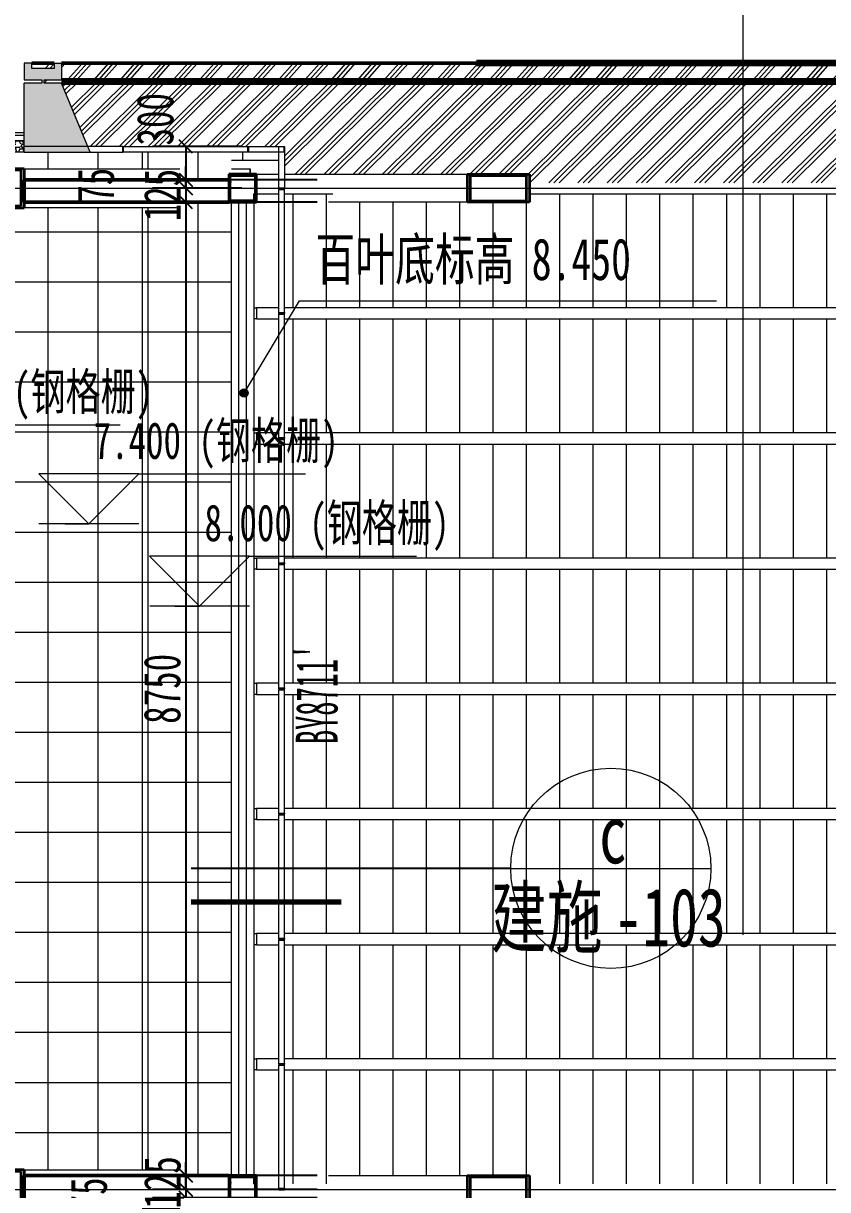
# Model space of a CAD drawing. Header units: millimetres. Extents: x 124696 to 347024, y 412631 to 564609.
# Drawn here: x 192699 to 199933, y 510350 to 520834 of the extents above; entities that cross this region are included whole.
import ezdxf

# ---------------------------------------------------------------- set-up
doc = ezdxf.new("R2010")
doc.units = ezdxf.units.MM
doc.header["$LTSCALE"] = 1500
doc.header["$MEASUREMENT"] = 0
for name, pattern in [('二层平面图$0$Aligning Line', [6.35, 3.175, -3.175]), ('二层平面图$0$划线 1mm', [2, 1, -1]), ('二层平面图$0$虚线_3_3 mm', [6, 3, -3]), ('二层平面图$0$轴网线_12_3_3_3 mm', [21, 12, -3, 3, -3])]:
    doc.linetypes.add(name, pattern=pattern)
doc.layers.add('0-建筑底图', color=7, linetype='Continuous')
for name, color, linetype, lineweight in [('二层平面图$0$0-1', 7, 'Continuous', 5), ('二层平面图$0$A-ANNO-IDEN-LEVL', 3, 'Continuous', 15), ('二层平面图$0$A-LINE', 7, 'Continuous', 9), ('二层平面图$0$A-LINE-4', 7, '二层平面图$0$Aligning Line', 100), ('二层平面图$0$A-NORM-MODEL-1', 9, 'Continuous', 9), ('二层平面图$0$A-ROOF', 241, 'Continuous', 9), ('二层平面图$0$A-ROOF-2', 254, 'Continuous', 5), ('二层平面图$0$A-ROOF-3', 50, 'Continuous', 50), ('二层平面图$0$A-ROOF-GRID-1', 9, 'Continuous', 9), ('二层平面图$0$A-WALL-1', 10, 'Continuous', 50), ('二层平面图$0$A-WALL-2', 170, 'Continuous', 20), ('二层平面图$0$A-WALL-CURT-PANEL-2', 7, 'Continuous', 9), ('二层平面图$0$A-WALL-CURT-PANEL-3', 140, 'Continuous', 9), ('二层平面图$0$A-WALL-CURT-STILE-2', 7, 'Continuous', 9), ('二层平面图$0$A-WALL-CURT-STILE-3', 7, 'Continuous', 9), ('二层平面图$0$A-WINDOW', 51, 'Continuous', 9), ('二层平面图$0$A-WINDOW-2', 51, '二层平面图$0$划线 1mm', 9), ('二层平面图$0$A-WINDOW-IDEN', 53, 'Continuous', 15), ('二层平面图$0$ANNO-DIMS', 3, 'Continuous', 15), ('二层平面图$0$ANNO-DOTE-1', 10, '二层平面图$0$轴网线_12_3_3_3 mm', 15), ('二层平面图$0$ANNO-TEXT', 7, 'Continuous', 15), ('二层平面图$0$FLOR-PATT', 99, 'Continuous', 9), ('二层平面图$0$S-BEAM', 4, 'Continuous', 9), ('二层平面图$0$S-BEAM-1', 7, 'Continuous', 9), ('二层平面图$0$S-BEAM-2', 130, 'Continuous', 35), ('二层平面图$0$S-COLU', 7, 'Continuous', 9), ('二层平面图$0$S-COLU-2', 130, 'Continuous', 35), ('二层平面图$0$SECT', 6, 'Continuous', 15), ('二层平面图$0$SECT-1', 6, 'Continuous', 70), ('二层平面图$0$SECT-2', 6, '二层平面图$0$虚线_3_3 mm', 25), ('二层平面图$0$WALL-HATCH', 252, 'Continuous', 9)]:
    doc.layers.add(name, color=color, linetype=linetype, lineweight=lineweight)
doc.styles.add('二层平面图$0$仿宋', font='simfang.ttf', dxfattribs={"width": 0.7, "height": 525})
doc.styles.add('二层平面图$0$黑体', font='simhei.ttf', dxfattribs={"width": 0.7, "height": 375})
doc.styles.add('二层平面图$0$黑体_5', font='simhei.ttf', dxfattribs={"width": 0.7, "height": 330})
doc.styles.add('二层平面图$0$黑体_6', font='simhei.ttf', dxfattribs={"width": 0.5, "height": 375})
doc.dimstyles.new('二层平面图$0$直线_2_2mm_黑体_引线_文字在上_2', dxfattribs={"dimscale": 304.8, "dimtxt": 412.811453, "dimasz": 0.393701, "dimexe": 0.984252, "dimexo": 0.0625, "dimgap": 0.147638, "dimtad": 1, "dimdec": 0, "dimzin": 0, "dimdsep": 46, "dimtxsty": '二层平面图$0$黑体_5', "dimblk1": '二层平面图$0$_Oblique', "dimblk2": '二层平面图$0$_Oblique', "dimsah": 1, "dimcen": 0.09, "dimazin": 0, "dimtfac": 1, "dimtdec": 4, "dimtix": 1, "dimtmove": 2, "dimatfit": 3, "dimfxl": 3.937008, "dimfxlon": 1, "dimtvp": 1, "dimtolj": 1, "dimtzin": 0, "dimarcsym": 2})
doc.dimstyles.new('二层平面图$0$直线_2_2mm_黑体_引线_文字在上_3', dxfattribs={"dimscale": 304.8, "dimtxt": 412.811453, "dimasz": 0.393701, "dimexe": 0.984252, "dimexo": 0.0625, "dimgap": 0.147638, "dimtad": 1, "dimdec": 0, "dimzin": 0, "dimdsep": 46, "dimtxsty": '二层平面图$0$黑体_5', "dimblk1": '二层平面图$0$_Oblique', "dimblk2": '二层平面图$0$_Oblique', "dimsah": 1, "dimcen": 0.09, "dimazin": 0, "dimtfac": 1, "dimtdec": 4, "dimtix": 1, "dimtmove": 0, "dimatfit": 3, "dimfxl": 3.937008, "dimfxlon": 1, "dimtvp": 1, "dimtolj": 1, "dimtzin": 0, "dimarcsym": 2})
pattern_1 = [(0, (0, 0), (0, 449.705), []), (90, (0, 0), (-449.705, 3e-14), [])]

# ---------------------------------------------------------------- blocks, each defined once
blk = doc.blocks.new('二层平面图$0$屋顶檐口1 - 屋顶檐口1-2761451-104-2F')
at = {"layer": '二层平面图$0$A-ROOF'}
blk.add_hatch(color=256, dxfattribs=at).paths.add_polyline_path([(47536, 63325), (48128, 63325), (47871, 63945), (47715, 63945), (47715, 63975), (47871, 63975), (47871, 64125), (47804, 64125), (47804, 64075), (47603, 64075), (47603, 64125), (47536, 64125), (47536, 63975), (47693, 63975), (47693, 63945), (47536, 63945), (47536, 63716)])
at = {"layer": '二层平面图$0$A-ROOF-GRID-1'}
h = blk.add_hatch(dxfattribs=at)
h.set_pattern_fill('FP_15', color=256, style=0, pattern_type=2)
h.set_pattern_definition([(48.19, (10640.62, 0), (-118.58652, 132.5819), []), (48.19, (10682.55, 0), (-0.0019, 265.165), []), (48.19, (10598.7, 0), (-0.0019, 265.165), [])])
h.paths.add_polyline_path([(47603, 64075), (47804, 64075), (47804, 64125), (47603, 64125)])
h = blk.add_hatch(dxfattribs=at)
h.set_pattern_fill('FP_21', color=256, style=0, pattern_type=2)
h.set_pattern_definition([(48.19, (10694.29, 0), (-118.58652, 132.5819), []), (48.19, (10736.21, 0), (-0.00192, 265.165), []), (48.19, (10652.36, 0), (-0.00192, 265.165), [])])
h.paths.add_polyline_path([(47871, 63975), (58501, 63975), (58501, 64125), (47871, 64125)])
h = blk.add_hatch(dxfattribs=at)
h.set_pattern_fill('FP_20', color=256, style=0, pattern_type=2)
h.set_pattern_definition([(48.19, (10662.98, 0), (-118.58652, 132.5819), []), (48.19, (10704.9, 0), (-0.00192, 265.165), []), (48.19, (10621.06, 0), (-0.00192, 265.165), [])])
h.paths.add_polyline_path([(58284, 63945), (58501, 63945), (58501, 63975), (47715, 63975), (47715, 63945), (56904, 63945)])
h = blk.add_hatch(dxfattribs=at)
h.set_pattern_fill('FP_19', color=256, style=0, pattern_type=2)
h.set_pattern_definition([(44.742, (15459.87, 6401.73), (-119.07513, 141.64927), []), (44.742, (15501.97, 6397.55), (0.0011, 259.6579), []), (44.742, (15417.77, 6405.9), (0.0011, 259.6579), [])])
h.paths.add_polyline_path([(52762, 63050), (58501, 63050), (58501, 63945), (47871, 63945), (48107, 63375), (49875, 63375), (49875, 63125), (52080, 63125), (52080, 63050)])
h.paths.add_polyline_path([(49881, 63050), (49875, 63080), (49875, 63050)])
at = {"layer": '二层平面图$0$A-ROOF-2'}
for p, q in [((47603, 64125), (47536, 64125)), ((47536, 64125), (47536, 63975)), ((47603, 64075), (47603, 64125)), ((47804, 64075), (47603, 64075)), ((47804, 64125), (47804, 64075)), ((47804, 64125), (47871, 64125)), ((47871, 64125), (47871, 63975)), ((47536, 63975), (47693, 63975)), ((47693, 63975), (47693, 63945)), ((47715, 63945), (47715, 63975)), ((47715, 63975), (47871, 63975)), ((47693, 63945), (47536, 63945)), ((47536, 63325), (47536, 63945)), ((47871, 63945), (47715, 63945)), ((48128, 63325), (47871, 63945)), ((47536, 63325), (48128, 63325))]:
    blk.add_line(p, q, dxfattribs=at)
at = {"layer": '二层平面图$0$A-ROOF-3'}
for p, q in [((47804, 64125), (47603, 64125)), ((47871, 64125), (50871, 64125)), ((50871, 64125), (58501, 64125)), ((58501, 63975), (47871, 63975)), ((58501, 63945), (47871, 63945))]:
    blk.add_line(p, q, dxfattribs=at)
blk = doc.blocks.new('二层平面图$0$SHS-Roof-center_rvt-1-104-2F')
at = {"layer": '二层平面图$0$A-NORM-MODEL-1'}
for p, q in [((49600, 62887), (49600, 62950)), ((49613, 62950), (49600, 62950)), ((49625, 62950), (49825, 62950)), ((49875, 62950), (50311, 62950)), ((49950, 62950), (49950, 61925)), ((50250, 62950), (50250, 61925)), ((52080, 62950), (58501, 62950)), ((52350, 62950), (52350, 61925)), ((52650, 62950), (52650, 61925)), ((52950, 62950), (52950, 61925)), ((53250, 62950), (53250, 61925)), ((53550, 62950), (53550, 61925)), ((53850, 62950), (53850, 61925)), ((54150, 62950), (54150, 61925)), ((54450, 62950), (54450, 61925)), ((54750, 62950), (54750, 61925)), ((50550, 62875), (50550, 61925)), ((50850, 62875), (50850, 61925)), ((51150, 62875), (51150, 61925)), ((51450, 62875), (51450, 61925)), ((51750, 62875), (51750, 61925)), ((52050, 62875), (52050, 61925)), ((49600, 61925), (49625, 61925)), ((49625, 61925), (49625, 61825)), ((49825, 61925), (49625, 61925)), ((58501, 61925), (49875, 61925)), ((49625, 61825), (49600, 61825)), ((49625, 61825), (49825, 61825)), ((49875, 61825), (58501, 61825)), ((49950, 61825), (49950, 60800)), ((50250, 61825), (50250, 60800)), ((50550, 61825), (50550, 60800)), ((50850, 61825), (50850, 60800)), ((51150, 61825), (51150, 60800)), ((51450, 61825), (51450, 60800)), ((51750, 61825), (51750, 60800)), ((52050, 61825), (52050, 60800)), ((52350, 61825), (52350, 60800)), ((52650, 61825), (52650, 60800)), ((52950, 61825), (52950, 60800)), ((53250, 61825), (53250, 60800)), ((53550, 61825), (53550, 60800)), ((53850, 61825), (53850, 60800)), ((54150, 61825), (54150, 60800)), ((54450, 61825), (54450, 60800)), ((54750, 61825), (54750, 60800)), ((49600, 60800), (49625, 60800)), ((49625, 60800), (49625, 60700)), ((49825, 60800), (49625, 60800)), ((58501, 60800), (49875, 60800)), ((49625, 60700), (49600, 60700)), ((49625, 60700), (49825, 60700)), ((49875, 60700), (58501, 60700)), ((49950, 60700), (49950, 59675)), ((50250, 60700), (50250, 59675)), ((50550, 60700), (50550, 59675)), ((50850, 60700), (50850, 59675)), ((51150, 60700), (51150, 59675)), ((51450, 60700), (51450, 59675)), ((51750, 60700), (51750, 59675)), ((52050, 60700), (52050, 59675)), ((52350, 60700), (52350, 59675)), ((52650, 60700), (52650, 59675)), ((52950, 60700), (52950, 59675)), ((53250, 60700), (53250, 59675)), ((53550, 60700), (53550, 59675)), ((53850, 60700), (53850, 59675)), ((54150, 60700), (54150, 59675)), ((54450, 60700), (54450, 59675)), ((54750, 60700), (54750, 59675)), ((49600, 59675), (49625, 59675)), ((49625, 59675), (49625, 59575)), ((49825, 59675), (49625, 59675)), ((58501, 59675), (49875, 59675)), ((49625, 59575), (49600, 59575)), ((49625, 59575), (49825, 59575)), ((49875, 59575), (58501, 59575)), ((49950, 59575), (49950, 58550)), ((50250, 59575), (50250, 58550)), ((50550, 59575), (50550, 58550)), ((50850, 59575), (50850, 58550)), ((51150, 59575), (51150, 58550)), ((51450, 59575), (51450, 58550)), ((51750, 59575), (51750, 58550)), ((52050, 59575), (52050, 58550)), ((52350, 59575), (52350, 58550)), ((52650, 59575), (52650, 58550)), ((52950, 59575), (52950, 58550)), ((53250, 59575), (53250, 58550)), ((53550, 59575), (53550, 58550)), ((53850, 59575), (53850, 58550)), ((54150, 59575), (54150, 58550)), ((54450, 59575), (54450, 58550)), ((54750, 59575), (54750, 58550)), ((49600, 58550), (49625, 58550)), ((49625, 58550), (49625, 58450)), ((49825, 58550), (49625, 58550)), ((58501, 58550), (49875, 58550)), ((49625, 58450), (49600, 58450)), ((49625, 58450), (49825, 58450)), ((49875, 58450), (58501, 58450)), ((49950, 58450), (49950, 57425)), ((50250, 58450), (50250, 57425)), ((50550, 58450), (50550, 57425)), ((50850, 58450), (50850, 57425)), ((51150, 58450), (51150, 57425)), ((51450, 58450), (51450, 57425)), ((51750, 58450), (51750, 57425)), ((52050, 58450), (52050, 57425)), ((52350, 58450), (52350, 57425)), ((52650, 58450), (52650, 57425)), ((52950, 58450), (52950, 57425)), ((53250, 58450), (53250, 57425)), ((53550, 58450), (53550, 57425)), ((53850, 58450), (53850, 57425)), ((54150, 58450), (54150, 57425)), ((54450, 58450), (54450, 57425)), ((54750, 58450), (54750, 57425)), ((49600, 57425), (49625, 57425)), ((49625, 57425), (49625, 57325)), ((49825, 57425), (49625, 57425)), ((58501, 57425), (49875, 57425)), ((49625, 57325), (49600, 57325)), ((49625, 57325), (49825, 57325)), ((49875, 57325), (58501, 57325)), ((49950, 57325), (49950, 56300)), ((50250, 57325), (50250, 56300)), ((50550, 57325), (50550, 56300)), ((50850, 57325), (50850, 56300)), ((51150, 57325), (51150, 56300)), ((51450, 57325), (51450, 56300)), ((51750, 57325), (51750, 56300)), ((52050, 57325), (52050, 56300)), ((52350, 57325), (52350, 56300)), ((52650, 57325), (52650, 56300)), ((52950, 57325), (52950, 56300)), ((53250, 57325), (53250, 56300)), ((53550, 57325), (53550, 56300)), ((53850, 57325), (53850, 56300)), ((54150, 57325), (54150, 56300)), ((54450, 57325), (54450, 56300)), ((54750, 57325), (54750, 56300)), ((49600, 56300), (49625, 56300)), ((49625, 56200), (49600, 56200)), ((49625, 56300), (49625, 56200)), ((49825, 56300), (49625, 56300)), ((49625, 56200), (49825, 56200)), ((58501, 56300), (49875, 56300)), ((49875, 56200), (58501, 56200)), ((49950, 56200), (49950, 55175)), ((50250, 56200), (50250, 55175)), ((50550, 56200), (50550, 55175)), ((50850, 56200), (50850, 55175)), ((51150, 56200), (51150, 55175)), ((51450, 56200), (51450, 55175)), ((51750, 56200), (51750, 55175)), ((52050, 56200), (52050, 55175)), ((52350, 56200), (52350, 55175)), ((52650, 56200), (52650, 55175)), ((52950, 56200), (52950, 55175)), ((53250, 56200), (53250, 55175)), ((53550, 56200), (53550, 55175)), ((53850, 56200), (53850, 55175)), ((54150, 56200), (54150, 55175)), ((54450, 56200), (54450, 55175)), ((54750, 56200), (54750, 55175)), ((49600, 55175), (49625, 55175)), ((49625, 55175), (49625, 55075)), ((49825, 55175), (49625, 55175)), ((58501, 55175), (49875, 55175)), ((49625, 55075), (49600, 55075)), ((49625, 55075), (49825, 55075)), ((49875, 55075), (58501, 55075)), ((49950, 55075), (49950, 54050)), ((50250, 55075), (50250, 54050)), ((50550, 55075), (50550, 54125)), ((50850, 55075), (50850, 54125)), ((51150, 55075), (51150, 54125)), ((51450, 55075), (51450, 54125)), ((51750, 55075), (51750, 54125)), ((52050, 55075), (52050, 54125)), ((52350, 55075), (52350, 54050)), ((52650, 55075), (52650, 54050)), ((52950, 55075), (52950, 54050)), ((53250, 55075), (53250, 54050)), ((53550, 55075), (53550, 54050)), ((53850, 55075), (53850, 54050)), ((54150, 55075), (54150, 54050)), ((54450, 55075), (54450, 54050)), ((54750, 55075), (54750, 54050)), ((49600, 54050), (49600, 54113)), ((49600, 54050), (49613, 54050))]:
    blk.add_line(p, q, dxfattribs=at)
at = {"layer": '二层平面图$0$A-ROOF'}
blk.add_blockref('二层平面图$0$屋顶檐口1 - 屋顶檐口1-2761451-104-2F', (0, 0), dxfattribs=at)
blk = doc.blocks.new('二层平面图$0$S-梁-钢-箱形1 - _-300x350x14x14-V49-104-2F')
at = {"layer": '二层平面图$0$S-BEAM-1'}
blk.add_line((49567, 63125), (49567, 63175), dxfattribs=at)
blk = doc.blocks.new('二层平面图$0$S-梁-钢-箱形1 - _-300x350x14x14-V50-104-2F')
at = {"layer": '二层平面图$0$S-BEAM-1'}
h = blk.add_hatch(color=256, dxfattribs=at)
h.paths.add_polyline_path([(47535, 62825), (47535, 63175), (46865, 63175), (46865, 62825), (47239, 62825)])
h.paths.add_polyline_path([(47504, 62839), (46896, 62839), (46896, 63161), (47504, 63161)])
for p, q in [((47535, 63175), (48935, 63175)), ((49400, 63175), (49567, 63175)), ((49567, 63175), (49567, 63125)), ((48935, 62825), (47535, 62825))]:
    blk.add_line(p, q, dxfattribs=at)
at = {"layer": '二层平面图$0$S-BEAM-2'}
for p, q in [((47535, 63175), (46865, 63175)), ((46865, 63175), (46865, 62825)), ((46896, 62839), (46896, 63161)), ((47504, 63161), (46896, 63161)), ((47504, 63161), (47504, 62839)), ((47535, 63175), (47535, 62825)), ((46865, 62825), (47535, 62825)), ((47504, 62839), (46896, 62839))]:
    blk.add_line(p, q, dxfattribs=at)
blk = doc.blocks.new('二层平面图$0$S-柱-钢-矩形管 - _-250x250x12x12-1974469-104-2F')
at = {"layer": '二层平面图$0$S-COLU'}
h = blk.add_hatch(color=256, dxfattribs=at)
h.paths.add_polyline_path([(125, -125), (125, 125), (-125, 125), (-125, -125)])
h.paths.add_polyline_path([(113, -113), (-113, -113), (-113, 113), (113, 113)])
at = {"layer": '二层平面图$0$S-COLU-2'}
for p, q in [((125, 125), (-125, 125)), ((-125, 125), (-125, -125)), ((-113, -113), (-113, 113)), ((-113, 113), (113, 113)), ((113, 113), (113, -113)), ((125, -125), (125, 125)), ((-125, -125), (125, -125)), ((113, -113), (-113, -113))]:
    blk.add_line(p, q, dxfattribs=at)
blk = doc.blocks.new('二层平面图$0$S-梁-钢-箱形1 - _-250x250x12x12-V71-104-2F')
at = {"layer": '二层平面图$0$S-BEAM-2'}
h = blk.add_hatch(color=256, dxfattribs=at)
h.paths.add_polyline_path([(52080, 62875), (52080, 63125), (51520, 63125), (51520, 62875)])
h.paths.add_polyline_path([(52053, 62887), (51547, 62887), (51547, 63113), (52053, 63113)])
at = {"layer": '二层平面图$0$S-BEAM-1'}
for p, q in [((49625, 63125), (49825, 63125)), ((49875, 63125), (51520, 63125)), ((51520, 62875), (50273, 62875))]:
    blk.add_line(p, q, dxfattribs=at)
at = {"layer": '二层平面图$0$S-BEAM-2'}
for p, q in [((51520, 63125), (52080, 63125)), ((51520, 63125), (51520, 62875)), ((52080, 63125), (52080, 62875)), ((51547, 63113), (51547, 62887)), ((51547, 63113), (52053, 63113)), ((52053, 62887), (52053, 63113)), ((52080, 62875), (51520, 62875)), ((51547, 62887), (52053, 62887))]:
    blk.add_line(p, q, dxfattribs=at)
blk = doc.blocks.new('二层平面图$0$S-梁-钢-箱形1 - _-300x350x14x14-V82-104-2F')
at = {"layer": '二层平面图$0$S-BEAM-1'}
h = blk.add_hatch(color=256, dxfattribs=at)
h.paths.add_polyline_path([(47535, 53825), (47535, 54175), (46865, 54175), (46865, 53825), (47239, 53825)])
h.paths.add_polyline_path([(47504, 53839), (46896, 53839), (46896, 54161), (47504, 54161)])
for p, q in [((47535, 54175), (48935, 54175)), ((48935, 53825), (47535, 53825)), ((49567, 53825), (49400, 53825))]:
    blk.add_line(p, q, dxfattribs=at)
at = {"layer": '二层平面图$0$S-BEAM-2'}
for p, q in [((47535, 54175), (46865, 54175)), ((46865, 54175), (46865, 53825)), ((46896, 53839), (46896, 54161)), ((47504, 54161), (46896, 54161)), ((47504, 54161), (47504, 53839)), ((47535, 54175), (47535, 53825)), ((46865, 53825), (47535, 53825)), ((47504, 53839), (46896, 53839))]:
    blk.add_line(p, q, dxfattribs=at)
blk = doc.blocks.new('二层平面图$0$S-梁-钢-箱形1 - _-250x250x12x12-V88-104-2F')
at = {"layer": '二层平面图$0$S-BEAM-2'}
h = blk.add_hatch(color=256, dxfattribs=at)
h.paths.add_polyline_path([(52080, 53875), (52080, 54125), (51520, 54125), (51520, 53875)])
h.paths.add_polyline_path([(51547, 53887), (51547, 54113), (52053, 54113), (52053, 53887)])
at = {"layer": '二层平面图$0$S-BEAM-1'}
for p, q in [((50273, 54125), (51520, 54125)), ((49825, 53875), (49625, 53875)), ((51520, 53875), (49875, 53875))]:
    blk.add_line(p, q, dxfattribs=at)
at = {"layer": '二层平面图$0$S-BEAM-2'}
for p, q in [((51520, 54125), (52080, 54125)), ((51520, 54125), (51520, 53875)), ((51547, 54113), (51547, 53887)), ((51547, 54113), (52053, 54113)), ((52053, 53887), (52053, 54113)), ((52080, 54125), (52080, 53875)), ((52080, 53875), (51520, 53875)), ((51547, 53887), (52053, 53887))]:
    blk.add_line(p, q, dxfattribs=at)
blk = doc.blocks.new('二层平面图$0$SHS-Structure-Center_rvt-1-104-2F')
at = {"layer": '二层平面图$0$S-BEAM'}
for name in ['二层平面图$0$S-梁-钢-箱形1 - _-300x350x14x14-V50-104-2F', '二层平面图$0$S-梁-钢-箱形1 - _-300x350x14x14-V49-104-2F', '二层平面图$0$S-梁-钢-箱形1 - _-250x250x12x12-V71-104-2F', '二层平面图$0$S-梁-钢-箱形1 - _-300x350x14x14-V82-104-2F', '二层平面图$0$S-梁-钢-箱形1 - _-250x250x12x12-V88-104-2F']:
    blk.add_blockref(name, (0, 0), dxfattribs=at)
at = {"layer": '二层平面图$0$S-COLU'}
for p in [(49500, 63000), (49500, 54000)]:
    blk.add_blockref('二层平面图$0$S-柱-钢-矩形管 - _-250x250x12x12-1974469-104-2F', p, dxfattribs=at)
blk = doc.blocks.new('二层平面图$0$系统嵌板 - 深灰色埃特板-12745581-104-2F')
at = {"layer": '二层平面图$0$A-WALL-CURT-PANEL-3'}
for p, q in [((-185.5, 0), (185.5, 0)), ((-185.5, -50), (-185.5, 0)), ((185.5, -50), (-185.5, -50)), ((185.5, -50), (185.5, 0))]:
    blk.add_line(p, q, dxfattribs=at)
blk = doc.blocks.new('二层平面图$0$系统嵌板 - 深灰色埃特板-12476679-104-2F')
at = {"layer": '二层平面图$0$A-WALL-CURT-PANEL-3'}
for p, q in [((-556.5, 0), (560.5, 0)), ((-556.5, -50), (-556.5, 0)), ((560.5, -50), (560.5, 0)), ((560.5, -50), (-556.5, -50))]:
    blk.add_line(p, q, dxfattribs=at)
blk = doc.blocks.new('二层平面图$0$系统嵌板 - 深灰色埃特板-12476680-104-2F')
at = {"layer": '二层平面图$0$A-WALL-CURT-PANEL-3'}
for p, q in [((561, 0), (-324, 0)), ((-324, -50), (-324, 0)), ((561, -50), (561, 0)), ((-324, -50), (561, -50))]:
    blk.add_line(p, q, dxfattribs=at)
blk = doc.blocks.new('二层平面图$0$矩形竖梃 - 幕墙龙骨_70_250-13020143-104-2F')
at = {"layer": '二层平面图$0$A-WALL-CURT-STILE-2'}
for p, q in [((49500, 63325), (49500, 63250)), ((49500, 63250), (49430, 63250))]:
    blk.add_line(p, q, dxfattribs=at)
blk = doc.blocks.new('二层平面图$0$系统嵌板 - 深灰色埃特板-12528501-104-2F')
at = {"layer": '二层平面图$0$A-WALL-CURT-PANEL-3'}
for p, q in [((-158, 0), (162, 0)), ((-158, -50), (-158, 0)), ((162, -50), (162, 0)), ((162, -50), (-158, -50))]:
    blk.add_line(p, q, dxfattribs=at)
blk = doc.blocks.new('二层平面图$0$系统嵌板 - 白色艾特板-12966312-104-2F')
at = {"layer": '二层平面图$0$A-WALL-CURT-PANEL-3'}
for p, q in [((-559, 0), (-378, 0)), ((-559, -50), (-559, 0)), ((-276, -50), (-559, -50)), ((-276, 0), (-378, 0)), ((-276, -50), (-276, 0))]:
    blk.add_line(p, q, dxfattribs=at)
blk = doc.blocks.new('二层平面图$0$矩形竖梃 - 8 x 50 mm 蜂窝铝板幕墙开缝-12476674-104-2F')
at = {"layer": '二层平面图$0$A-WALL-CURT-STILE-3'}
for p, q in [((4, 50), (-4, 50)), ((-4, 50), (-4, 0)), ((-4, 0), (4, 0)), ((4, 50), (4, 0))]:
    blk.add_line(p, q, dxfattribs=at)
blk = doc.blocks.new('二层平面图$0$矩形竖梃 - 8 x 50 mm 蜂窝铝板幕墙开缝-12476677-104-2F')
at = {"layer": '二层平面图$0$A-WALL-CURT-STILE-3'}
for p, q in [((4, 50), (-4, 50)), ((-4, 50), (-4, 0)), ((-4, 0), (4, 0)), ((4, 50), (4, 0))]:
    blk.add_line(p, q, dxfattribs=at)
blk = doc.blocks.new('二层平面图$0$矩形竖梃 - 8 x 50 mm 蜂窝铝板幕墙开缝-12383123-104-2F')
at = {"layer": '二层平面图$0$A-WALL-CURT-STILE-3'}
for p, q in [((4, 50), (-4, 50)), ((-4, 50), (-4, 0)), ((-4, 0), (4, 0)), ((4, 50), (4, 0))]:
    blk.add_line(p, q, dxfattribs=at)
blk = doc.blocks.new('二层平面图$0$矩形竖梃 - 8 x 50 mm 蜂窝铝板幕墙开缝-12624488-104-2F')
at = {"layer": '二层平面图$0$A-WALL-CURT-STILE-3'}
for p, q in [((0, 50), (-8, 50)), ((-8, 50), (-8, 0)), ((-8, 0), (0, 0)), ((0, 50), (0, 0))]:
    blk.add_line(p, q, dxfattribs=at)
blk = doc.blocks.new('二层平面图$0$矩形竖梃 - 8 x 50 mm 蜂窝铝板幕墙开缝-12624491-104-2F')
at = {"layer": '二层平面图$0$A-WALL-CURT-STILE-3'}
for p, q in [((0, 50), (-8, 50)), ((-8, 50), (-8, 0)), ((-8, 0), (0, 0)), ((0, 50), (0, 0))]:
    blk.add_line(p, q, dxfattribs=at)
blk = doc.blocks.new('二层平面图$0$矩形竖梃 - 30 x 50深灰色格栅-12743760-104-2F')
at = {"layer": '二层平面图$0$A-WALL-CURT-STILE-3'}
for p, q in [((49875, 56242), (49825, 56242)), ((49825, 55133), (49825, 56242)), ((49875, 55133), (49875, 56242)), ((49825, 55133), (49875, 55133))]:
    blk.add_line(p, q, dxfattribs=at)
blk = doc.blocks.new('二层平面图$0$A-金属百叶 - BY8711_-12889727-104-2F')
at = {"layer": '二层平面图$0$A-WINDOW'}
for p, q in [((-4375, -100), (-4375, 100)), ((-4375, 33), (4375, 33)), ((4375, 100), (4375, -100)), ((4375, -33), (-4375, -33))]:
    blk.add_line(p, q, dxfattribs=at)
at = {"layer": '二层平面图$0$A-WINDOW-2'}
for p, q in [((-4375, 33), (4375, 33)), ((4375, -33), (-4375, -33))]:
    blk.add_line(p, q, dxfattribs=at)
blk = doc.blocks.new('二层平面图$0$矩形竖梃 - 30 x 50深灰色格栅-12743585-104-2F')
at = {"layer": '二层平面图$0$A-WALL-CURT-STILE-3'}
for p, q in [((49875, 62988), (49825, 62988)), ((49825, 61883), (49825, 62988)), ((49875, 61883), (49875, 62988)), ((49825, 61883), (49875, 61883))]:
    blk.add_line(p, q, dxfattribs=at)
blk = doc.blocks.new('二层平面图$0$矩形竖梃 - 幕墙龙骨_70_250-12972696-104-2F')
at = {"layer": '二层平面图$0$A-WALL-CURT-STILE-2'}
blk.add_line((49825, 63250), (49500, 63250), dxfattribs=at)
blk = doc.blocks.new('二层平面图$0$矩形竖梃 - 幕墙龙骨_70_250-13020146-104-2F')
at = {"layer": '二层平面图$0$A-WALL-CURT-STILE-2'}
for p, q in [((47250, 63500), (47536, 63500)), ((49430, 63250), (49400, 63250))]:
    blk.add_line(p, q, dxfattribs=at)
blk = doc.blocks.new('二层平面图$0$_Oblique')
at = {"color": 0, "linetype": 'ByBlock', "lineweight": -2}
blk.add_line((-0.5, -0.5), (0.5, 0.5), dxfattribs=at)
blk = doc.blocks.new('*D2650')
at = {"layer": '二层平面图$0$ANNO-DIMS', "color": 0, "lineweight": -2, "transparency": 16777216}
for p, q in [((49494, 63375), (48689, 63375)), ((48989, 63375), (48989, 63075)), ((50170, 63075), (48689, 63075))]:
    blk.add_line(p, q, dxfattribs=at)
at = {"layer": '二层平面图$0$ANNO-DIMS', "color": 0, "lineweight": -2, "transparency": 16777216, "xscale": 120, "yscale": 120, "zscale": 120}
for p, rotation in [((48989, 63375), 90), ((48989, 63075), 270)]:
    blk.add_blockref('二层平面图$0$_Oblique', p, dxfattribs=dict(at, rotation=rotation))
at = {"layer": '二层平面图$0$ANNO-DIMS', "color": 0, "transparency": 16777216, "insert": (48547, 63384), "char_height": 330, "width": 604.82, "attachment_point": 1, "rotation": 90, "line_spacing_factor": 0.872751, "style": '二层平面图$0$黑体_5'}
blk.add_mtext('\\A1;300', dxfattribs=at)
blk = doc.blocks.new('*D2651')
at = {"layer": '二层平面图$0$ANNO-DIMS', "color": 0, "lineweight": -2, "transparency": 16777216}
for p, q in [((48989, 63075), (48989, 63195)), ((50170, 63075), (48689, 63075)), ((48989, 63075), (48989, 63000)), ((49494, 63000), (48689, 63000)), ((48989, 63000), (48989, 62880))]:
    blk.add_line(p, q, dxfattribs=at)
at = {"layer": '二层平面图$0$ANNO-DIMS', "color": 0, "lineweight": -2, "transparency": 16777216, "xscale": 120, "yscale": 120, "zscale": 120}
for p, rotation in [((48989, 63075), 270), ((48989, 63000), 90)]:
    blk.add_blockref('二层平面图$0$_Oblique', p, dxfattribs=dict(at, rotation=rotation))
at = {"layer": '二层平面图$0$ANNO-DIMS', "color": 0, "transparency": 16777216, "insert": (48012, 62869), "char_height": 330, "width": 403.21, "attachment_point": 1, "rotation": 90, "line_spacing_factor": 0.872751, "style": '二层平面图$0$黑体_5'}
blk.add_mtext('\\A1;75', dxfattribs=at)
blk = doc.blocks.new('*D2652')
at = {"layer": '二层平面图$0$ANNO-DIMS', "color": 0, "lineweight": -2, "transparency": 16777216}
for p, q in [((48989, 63000), (48989, 63120)), ((49494, 63000), (48689, 63000)), ((48989, 63000), (48989, 62875)), ((50170, 62875), (48689, 62875)), ((48989, 62875), (48989, 62755))]:
    blk.add_line(p, q, dxfattribs=at)
at = {"layer": '二层平面图$0$ANNO-DIMS', "color": 0, "lineweight": -2, "transparency": 16777216, "xscale": 120, "yscale": 120, "zscale": 120}
for p, rotation in [((48989, 63000), 270), ((48989, 62875), 90)]:
    blk.add_blockref('二层平面图$0$_Oblique', p, dxfattribs=dict(at, rotation=rotation))
at = {"layer": '二层平面图$0$ANNO-DIMS', "color": 0, "transparency": 16777216, "insert": (48779, 62938), "char_height": 330, "width": 604.82, "attachment_point": 5, "rotation": 90, "style": '二层平面图$0$黑体_5'}
blk.add_mtext('\\A1;125', dxfattribs=at)
blk = doc.blocks.new('*D2585')
at = {"layer": '二层平面图$0$ANNO-DIMS', "color": 0, "lineweight": -2, "transparency": 16777216}
for p, q in [((50170, 62875), (48689, 62875)), ((48989, 62875), (48989, 54125)), ((50170, 54125), (48689, 54125))]:
    blk.add_line(p, q, dxfattribs=at)
at = {"layer": '二层平面图$0$ANNO-DIMS', "color": 0, "lineweight": -2, "transparency": 16777216, "xscale": 120, "yscale": 120, "zscale": 120}
for p, rotation in [((48989, 62875), 90), ((48989, 54125), 270)]:
    blk.add_blockref('二层平面图$0$_Oblique', p, dxfattribs=dict(at, rotation=rotation))
at = {"layer": '二层平面图$0$ANNO-DIMS', "color": 0, "transparency": 16777216, "insert": (48777, 58500), "char_height": 330, "width": 806.42, "attachment_point": 5, "rotation": 90, "style": '二层平面图$0$黑体_5'}
blk.add_mtext('\\A1;8750', dxfattribs=at)
blk = doc.blocks.new('*D2586')
at = {"layer": '二层平面图$0$ANNO-DIMS', "color": 0, "lineweight": -2, "transparency": 16777216}
for p, q in [((48989, 54125), (48989, 54245)), ((50170, 54125), (48689, 54125)), ((48989, 54125), (48989, 54000)), ((50170, 54000), (48689, 54000)), ((48989, 54000), (48989, 53880))]:
    blk.add_line(p, q, dxfattribs=at)
at = {"layer": '二层平面图$0$ANNO-DIMS', "color": 0, "lineweight": -2, "transparency": 16777216, "xscale": 120, "yscale": 120, "zscale": 120}
for p, rotation in [((48989, 54125), 270), ((48989, 54000), 90)]:
    blk.add_blockref('二层平面图$0$_Oblique', p, dxfattribs=dict(at, rotation=rotation))
at = {"layer": '二层平面图$0$ANNO-DIMS', "color": 0, "transparency": 16777216, "insert": (48779, 54063), "char_height": 330, "width": 604.82, "attachment_point": 5, "rotation": 90, "style": '二层平面图$0$黑体_5'}
blk.add_mtext('\\A1;125', dxfattribs=at)
blk = doc.blocks.new('*D2587')
at = {"layer": '二层平面图$0$ANNO-DIMS', "color": 0, "lineweight": -2, "transparency": 16777216}
for p, q in [((48989, 54000), (48989, 54120)), ((50170, 54000), (48689, 54000)), ((48989, 54000), (48989, 53925)), ((50170, 53925), (48689, 53925)), ((48989, 53925), (48989, 53805))]:
    blk.add_line(p, q, dxfattribs=at)
at = {"layer": '二层平面图$0$ANNO-DIMS', "color": 0, "lineweight": -2, "transparency": 16777216, "xscale": 120, "yscale": 120, "zscale": 120}
for p, rotation in [((48989, 54000), 270), ((48989, 53925), 90)]:
    blk.add_blockref('二层平面图$0$_Oblique', p, dxfattribs=dict(at, rotation=rotation))
at = {"layer": '二层平面图$0$ANNO-DIMS', "color": 0, "transparency": 16777216, "insert": (47949, 53794), "char_height": 330, "width": 403.21, "attachment_point": 1, "rotation": 90, "line_spacing_factor": 0.872751, "style": '二层平面图$0$黑体_5'}
blk.add_mtext('\\A1;75', dxfattribs=at)
blk = doc.blocks.new('二层平面图$0$高程点 - 高程点符号-322107-104-2F')
at = {"layer": '二层平面图$0$A-ANNO-IDEN-LEVL'}
for p, q in [((-3, 3), (-13, 3)), ((-3, 3), (3, 3)), ((0, 0), (-3, 3)), ((0, 0), (3, 3)), ((-2.999, 0), (2.991, 0))]:
    blk.add_line(p, q, dxfattribs=at)
blk = doc.blocks.new('二层平面图$0$详图视图 - 剖面标头末端_详图-315674-104-2F')
at = {"layer": '二层平面图$0$SECT-1'}
blk.add_line((0, -2), (9, -2), dxfattribs=at)
blk = doc.blocks.new('二层平面图$0$详图视图 - 剖面标头_详图-316114-104-2F')
at = {"layer": '二层平面图$0$SECT'}
for start, end in [(360, 180), (180, 360)]:
    blk.add_arc((-6, 0), 6, start, end, dxfattribs=at)
blk = doc.blocks.new('二层平面图$0$00_引注_规范_ - 00_引注_规范_-5757996-104-2F')
at = {"layer": '二层平面图$0$ANNO-TEXT'}
for p, q in [((0, 0), (20, 0)), ((20, 0), (25, 0))]:
    blk.add_line(p, q, dxfattribs=at)
blk = doc.blocks.new('二层平面图')
at = {"layer": '二层平面图$0$ANNO-TEXT'}
h = blk.add_hatch(color=8, dxfattribs=at)
edge = h.paths.add_edge_path()
edge.add_arc((49513.1, 61159.2), 37.5, 0, 360)
at = {"layer": '二层平面图$0$FLOR-PATT'}
h = blk.add_hatch(dxfattribs=at)
h.set_pattern_fill('FP_129', color=8, style=0, pattern_type=2)
h.set_pattern_definition(pattern_1)
h.paths.add_polyline_path([(47397.1, 53775), (48597.1, 53775), (48597.1, 53825), (47397.1, 53825), (47397.1, 53812.6)])
h.paths.add_polyline_path([(47504.1, 54175), (48597.1, 54175), (48597.1, 62825), (47397.1, 62825), (47397.1, 54175)])
h.paths.add_polyline_path([(47929.5, 63175), (48597.1, 63175), (48597.1, 63325), (47397.1, 63325), (47397.1, 63175), (47535.4, 63175)])
h = blk.add_hatch(dxfattribs=at)
h.set_pattern_fill('FP_129', color=8, style=0, pattern_type=2)
h.set_pattern_definition(pattern_1)
h.paths.add_polyline_path([(49310.1, 53775), (49400, 53775), (49400, 53875), (49375, 53875), (49375, 53925), (48935.4, 53925), (48935.4, 53825), (48597.1, 53825), (48597.1, 53775), (48936, 53775)])
h.paths.add_polyline_path([(49387, 53887), (49400, 53887), (49400, 54113), (49387, 54113), (49387, 54048.4)])
h.paths.add_polyline_path([(49310.1, 54125), (49400, 54125), (49400, 62875), (48935.4, 62875), (48935.4, 62825), (48597.1, 62825), (48597.1, 54175), (48935.4, 54175), (48935.4, 54125)])
h.paths.add_polyline_path([(49387, 62887), (49400, 62887), (49400, 63113), (49387, 63113)])
h.paths.add_polyline_path([(49310.1, 63075), (49375, 63075), (49375, 63125), (49400, 63125), (49400, 63325), (48597.1, 63325), (48597.1, 63175), (48935.4, 63175), (48935.4, 63075)])
at = {"layer": '二层平面图$0$WALL-HATCH'}
h = blk.add_hatch(dxfattribs=at)
h.set_pattern_fill('FP_125', color=8, angle=-113.578, style=0, pattern_type=2)
h.set_pattern_definition([(246.422, (34899.556, 63417.38), (-0.21196, -152.88676), [26.213, -13.882, 69.19, -13.882, -42.855]), (246.422, (34899.556, 63417.38), (-0.21196, -152.88676), [-123.167, 26.213, -16.642]), (293.58, (34939.474, 63417.38), (66.51436, -0.00144), [26.213, -13.882, 69.26, -13.882, -42.855]), (293.58, (34939.474, 63417.38), (66.51436, -0.00144), [-123.237, 26.213, -16.642]), (180, (34939.47, 63417.38), (-1e-12, -152.4), [39.907, -26.604]), (180, (34906.22, 63280.22), (-1e-12, -152.4), [39.907, -26.604]), (270, (34950, 63393.26), (66.513, -4e-13), [12.722, -139.678]), (270, (34916.744, 63317.06), (66.513, -4e-13), [12.722, -139.678]), (270, (34889.04, 63393.26), (66.513, -4e-13), [12.722, -139.678]), (270, (34855.784, 63317.06), (66.513, -4e-13), [12.722, -139.678])])
h.paths.add_polyline_path([(45475, 63325), (47536, 63325), (47536, 63425), (45475, 63425)])
at = {"layer": '二层平面图$0$A-ANNO-IDEN-LEVL', "color": 8}
for p, q in [((47902.3, 59982.6), (48041.5, 59982.6)), ((48041.5, 59982.6), (48115.7, 59982.6)), ((48890, 59243.2), (49066.2, 59243.2)), ((49066.2, 59243.2), (49112.6, 59243.2))]:
    blk.add_line(p, q, dxfattribs=at)
at = {"layer": '二层平面图$0$A-LINE', "color": 8}
for p, q in [((48597.1, 63325), (48597.1, 63175)), ((48597.1, 62825), (48597.1, 54175)), ((49400, 54125), (49400, 62875)), ((49600, 62875), (49600, 54125))]:
    blk.add_line(p, q, dxfattribs=at)
at = {"layer": '二层平面图$0$A-LINE-4', "color": 8}
blk.add_line((75414.2, 64125), (50380, 64125), dxfattribs=at)
at = {"layer": '二层平面图$0$A-WALL-1', "color": 8}
for p, q in [((49375, 63075), (47535.4, 63075)), ((47535.4, 62875), (47535.4, 63075)), ((47535.4, 62875), (49375, 62875)), ((49375, 54125), (47535.4, 54125)), ((47535.4, 53925), (47535.4, 54125))]:
    blk.add_line(p, q, dxfattribs=at)
at = {"layer": '二层平面图$0$A-WALL-2', "color": 8}
for p, q in [((45475, 63425), (47536, 63425)), ((47536, 63325), (45475, 63325)), ((47536, 63325), (47536, 63425))]:
    blk.add_line(p, q, dxfattribs=at)
at = {"layer": '二层平面图$0$ANNO-DOTE-1', "color": 8}
for p, q in [((54000, -6710.3), (54000, 106757.2)), ((-18896.2, 63000), (161528.2, 63000)), ((-18896.2, 54000), (161528.2, 54000))]:
    blk.add_line(p, q, dxfattribs=at)
at = {"layer": '二层平面图$0$ANNO-TEXT', "color": 8}
blk.add_line((49513.1, 61159.2), (50009.9, 61987.9), dxfattribs=at)
blk.add_circle((49513.1, 61159.2), 37.5, dxfattribs=at)
at = {"layer": '二层平面图$0$SECT', "color": 8}
blk.add_line((51910.6, 56886.4), (53710.6, 56886.4), dxfattribs=at)
at = {"layer": '二层平面图$0$SECT-2', "color": 8}
blk.add_line((51910.6, 56886.4), (49037.2, 56886.4), dxfattribs=at)
at = {"layer": '二层平面图$0$0-1', "color": 8}
for name in ['二层平面图$0$SHS-Roof-center_rvt-1-104-2F', '二层平面图$0$SHS-Structure-Center_rvt-1-104-2F']:
    blk.add_blockref(name, (0, 0), dxfattribs=at)
at = {"layer": '二层平面图$0$A-ANNO-IDEN-LEVL', "color": 8, "extrusion": (0, 0, -1), "xscale": 149.9999999999999, "yscale": 149.9999999999999, "zscale": 149.9999999999999}
for p in [(-46448, 60422.7), (-48115.7, 59982.6), (-49112.6, 59243.2)]:
    blk.add_blockref('二层平面图$0$高程点 - 高程点符号-322107-104-2F', p, dxfattribs=at)
at = {"layer": '二层平面图$0$A-WALL-CURT-PANEL-2', "color": 8}
for name, p in [('二层平面图$0$系统嵌板 - 深灰色埃特板-12476679-104-2F', (48985.5, 63375)), ('二层平面图$0$系统嵌板 - 深灰色埃特板-12528501-104-2F', (49712.5, 63375))]:
    blk.add_blockref(name, p, dxfattribs=at)
at = {"layer": '二层平面图$0$A-WALL-CURT-PANEL-3', "color": 8}
for name, p in [('二层平面图$0$系统嵌板 - 白色艾特板-12966312-104-2F', (47812.5, 63475)), ('二层平面图$0$系统嵌板 - 深灰色埃特板-12476680-104-2F', (47860.5, 63375))]:
    blk.add_blockref(name, p, dxfattribs=at)
at = {"layer": '二层平面图$0$A-WALL-CURT-PANEL-3', "color": 8, "rotation": 269.9999999999999}
blk.add_blockref('二层平面图$0$系统嵌板 - 深灰色埃特板-12745581-104-2F', (49875, 63189.5), dxfattribs=at)
at = {"layer": '二层平面图$0$A-WALL-CURT-STILE-2', "color": 8}
for name in ['二层平面图$0$矩形竖梃 - 幕墙龙骨_70_250-13020146-104-2F', '二层平面图$0$矩形竖梃 - 幕墙龙骨_70_250-13020143-104-2F', '二层平面图$0$矩形竖梃 - 幕墙龙骨_70_250-12972696-104-2F']:
    blk.add_blockref(name, (0, 0), dxfattribs=at)
at = {"layer": '二层平面图$0$A-WALL-CURT-STILE-2', "color": 8, "rotation": 89.99999999999994}
for p in [(49875, 62996), (49875, 61875), (49875, 60750), (49875, 59625), (49875, 58500), (49875, 57375), (49875, 56250), (49875, 55125)]:
    blk.add_blockref('二层平面图$0$矩形竖梃 - 8 x 50 mm 蜂窝铝板幕墙开缝-12624491-104-2F', p, dxfattribs=at)
at = {"layer": '二层平面图$0$A-WALL-CURT-STILE-3', "color": 8, "extrusion": (0, 0, -1)}
for name, p, rotation in [('二层平面图$0$矩形竖梃 - 8 x 50 mm 蜂窝铝板幕墙开缝-12476674-104-2F', (-48425, 63375), 180), ('二层平面图$0$矩形竖梃 - 8 x 50 mm 蜂窝铝板幕墙开缝-12476677-104-2F', (-49550, 63375), 180), ('二层平面图$0$矩形竖梃 - 8 x 50 mm 蜂窝铝板幕墙开缝-12383123-104-2F', (-49875, 63000), 270.0000000000001), ('二层平面图$0$矩形竖梃 - 8 x 50 mm 蜂窝铝板幕墙开缝-12624488-104-2F', (-49875, 61875), 270.0000000000001), ('二层平面图$0$矩形竖梃 - 8 x 50 mm 蜂窝铝板幕墙开缝-12624488-104-2F', (-49875, 60750), 270.0000000000001), ('二层平面图$0$矩形竖梃 - 8 x 50 mm 蜂窝铝板幕墙开缝-12624488-104-2F', (-49875, 59625), 270.0000000000001), ('二层平面图$0$矩形竖梃 - 8 x 50 mm 蜂窝铝板幕墙开缝-12624488-104-2F', (-49875, 58500), 270.0000000000001), ('二层平面图$0$矩形竖梃 - 8 x 50 mm 蜂窝铝板幕墙开缝-12624488-104-2F', (-49875, 57375), 270.0000000000001), ('二层平面图$0$矩形竖梃 - 8 x 50 mm 蜂窝铝板幕墙开缝-12624488-104-2F', (-49875, 56250), 270.0000000000001), ('二层平面图$0$矩形竖梃 - 8 x 50 mm 蜂窝铝板幕墙开缝-12624488-104-2F', (-49875, 55125), 270.0000000000001), ('二层平面图$0$矩形竖梃 - 8 x 50 mm 蜂窝铝板幕墙开缝-12624488-104-2F', (-49875, 54004), 270.0000000000001), ('二层平面图$0$矩形竖梃 - 8 x 50 mm 蜂窝铝板幕墙开缝-12383123-104-2F', (-49875, 54000), 270.0000000000001)]:
    blk.add_blockref(name, p, dxfattribs=dict(at, rotation=rotation))
at = {"layer": '二层平面图$0$A-WALL-CURT-STILE-3', "color": 8}
for name, p in [('二层平面图$0$矩形竖梃 - 30 x 50深灰色格栅-12743585-104-2F', (0, 0)), ('二层平面图$0$矩形竖梃 - 30 x 50深灰色格栅-12743760-104-2F', (0, 5625)), ('二层平面图$0$矩形竖梃 - 30 x 50深灰色格栅-12743760-104-2F', (0, 4500)), ('二层平面图$0$矩形竖梃 - 30 x 50深灰色格栅-12743760-104-2F', (0, 3375)), ('二层平面图$0$矩形竖梃 - 30 x 50深灰色格栅-12743760-104-2F', (0, 2250)), ('二层平面图$0$矩形竖梃 - 30 x 50深灰色格栅-12743760-104-2F', (0, 1125)), ('二层平面图$0$矩形竖梃 - 30 x 50深灰色格栅-12743760-104-2F', (0, 0)), ('二层平面图$0$矩形竖梃 - 30 x 50深灰色格栅-12743585-104-2F', (0, -7871))]:
    blk.add_blockref(name, p, dxfattribs=at)
at = {"layer": '二层平面图$0$A-WINDOW', "color": 8, "rotation": 89.99999999999989}
blk.add_blockref('二层平面图$0$A-金属百叶 - BY8711_-12889727-104-2F', (49500, 58500), dxfattribs=at)
at = {"layer": '二层平面图$0$ANNO-TEXT', "color": 8, "xscale": 150, "yscale": 150, "zscale": 150}
blk.add_blockref('二层平面图$0$00_引注_规范_ - 00_引注_规范_-5757996-104-2F', (50009.9, 61987.9), dxfattribs=at)
at = {"layer": '二层平面图$0$SECT', "color": 8, "extrusion": (0, 0, -1), "xscale": 149.9999999999999, "yscale": 149.9999999999999, "zscale": 149.9999999999999}
blk.add_blockref('二层平面图$0$详图视图 - 剖面标头_详图-316114-104-2F', (-51910.6, 56886.4), dxfattribs=at)
at = {"layer": '二层平面图$0$SECT', "color": 8, "xscale": 149.9999999999999, "yscale": 149.9999999999999, "zscale": 149.9999999999999}
blk.add_blockref('二层平面图$0$详图视图 - 剖面标头末端_详图-315674-104-2F', (49037.2, 56886.4), dxfattribs=at)
at = {"layer": '二层平面图$0$A-ANNO-IDEN-LEVL', "color": 8, "char_height": 330, "width": 2773.911, "attachment_point": 1, "line_spacing_factor": 0.872751, "style": '二层平面图$0$黑体_5'}
for s, insert in [('6.800 (钢格栅)', (46492.2, 61337.1)), ('7.400 (钢格栅)', (48159.9, 60897)), ('8.000 (钢格栅)', (49156.8, 60157.6))]:
    blk.add_mtext(s, dxfattribs=dict(at, insert=insert))
at = {"layer": '二层平面图$0$A-WINDOW-IDEN', "color": 8, "insert": (49978.1, 58003.3), "char_height": 375, "width": 1178.481, "attachment_point": 1, "rotation": 90, "style": '二层平面图$0$黑体_6'}
blk.add_mtext("BY8711'", dxfattribs=at)
at = {"layer": '二层平面图$0$ANNO-TEXT', "color": 8, "char_height": 375, "attachment_point": 1, "style": '二层平面图$0$黑体'}
for s, insert, width in [('百叶底标高', (50154.9, 62549.7), 2356.961), ('8.450', (52099.5, 62549.7), 1178.481)]:
    blk.add_mtext(s, dxfattribs=dict(at, insert=insert, width=width))
at = {"layer": '二层平面图$0$SECT', "color": 8, "char_height": 525, "attachment_point": 1, "style": '二层平面图$0$仿宋'}
for s, insert, width in [('\\f仿宋|b0|i0|c134|p49|;\\W.7;c', (52705.5, 57457.1), 336.709), ('建施', (51733.2, 56709), 1346.835), ('-103', (52844.4, 56709), 1346.835)]:
    blk.add_mtext(s, dxfattribs=dict(at, insert=insert, width=width))
at = {"layer": '二层平面图$0$ANNO-DIMS', "color": 8}
for base, p1, p2, override, picture, middle in [((48988.8, 63075), (49512.6, 63375), (50188.8, 63075), {"dimpost": '<>', "dimfxl": 739.707952}, '*D2650', (48766.6, 63686.3)), ((48988.8, 63000), (50188.8, 63075), (49512.6, 63000), {"dimpost": '<>', "dimfxl": 680.288802}, '*D2651', (48231.6, 63071.1)), ((48988.8, 53925), (50188.8, 54000), (50188.8, 53925), {"dimpost": '<>', "dimfxl": 75}, '*D2587', (48168.7, 53996.1))]:
    dim = blk.add_linear_dim(base=base, p1=p1, p2=p2, angle=90, dimstyle='二层平面图$0$直线_2_2mm_黑体_引线_文字在上_2', override=override, dxfattribs=at)
    dim.commit()
    dim.dimension.update_dxf_attribs({"geometry": picture, "text_midpoint": middle, "dimtype": 160, "text_rotation": 90})
for base, p1, p2, override, picture, middle in [((48988.8, 62875), (49512.6, 63000), (50188.8, 62875), {"dimpost": '<>', "dimfxl": 687.599341}, '*D2652', (48778.8, 62937.5)), ((48988.8, 54125), (50188.8, 62875), (50188.8, 54125), {"dimpost": '<>', "dimfxl": 8750}, '*D2585', (48776.9, 58500)), ((48988.8, 54000), (50188.8, 54125), (50188.8, 54000), {"dimpost": '<>', "dimfxl": 125}, '*D2586', (48778.8, 54062.5))]:
    dim = blk.add_linear_dim(base=base, p1=p1, p2=p2, angle=90, dimstyle='二层平面图$0$直线_2_2mm_黑体_引线_文字在上_3', override=override, dxfattribs=at)
    dim.commit()
    dim.dimension.update_dxf_attribs({"geometry": picture, "text_midpoint": middle})

msp = doc.modelspace()

# ---------------------------------------------------------------- block references
at = {"layer": '0-建筑底图'}
msp.add_blockref('二层平面图', (145172, 456352), dxfattribs=at)

doc.saveas('drawing.dxf')
